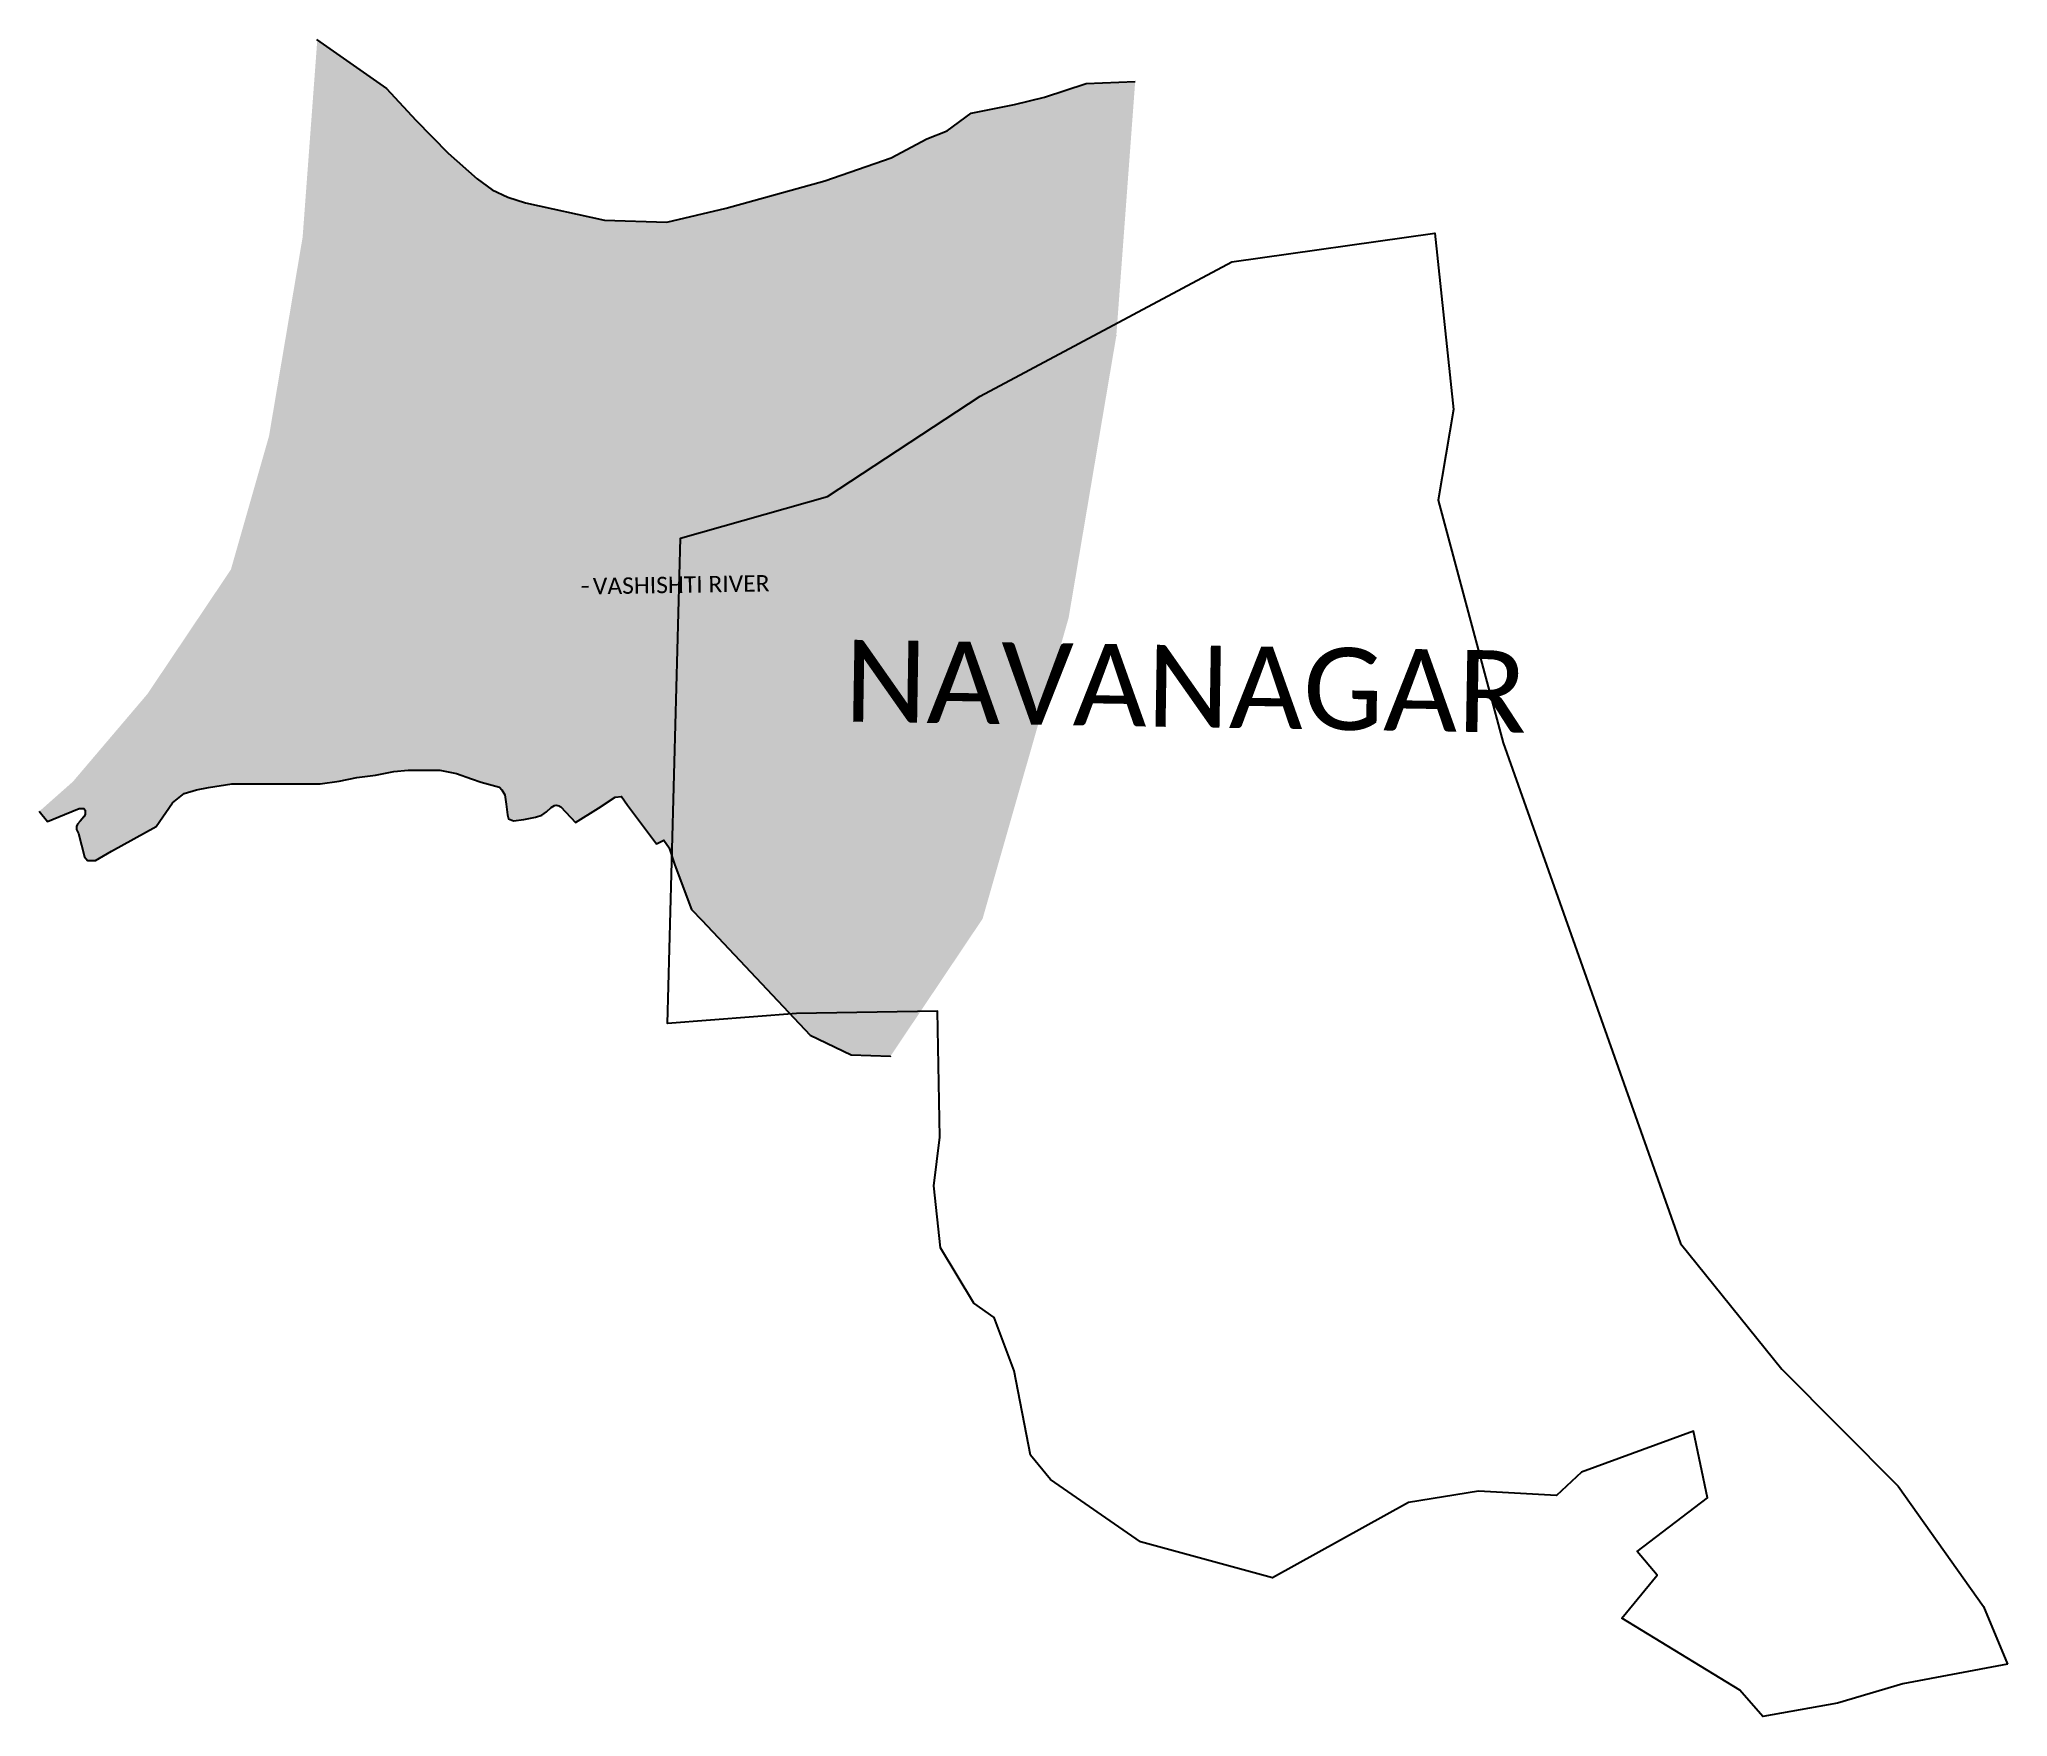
# Model space of a CAD drawing. Header units: metres. Extents: x 305149 to 307553, y 1943168 to 1945216.
import ezdxf

# ---------------------------------------------------------------- set-up
doc = ezdxf.new("R2010")
doc.units = ezdxf.units.M
doc.header["$MEASUREMENT"] = 0
for name, color, linetype in [('ARROW', 7, 'Continuous'), ('ddddd', 7, 'Continuous'), ('RIVER', 4, 'Continuous'), ('RIVER TEXT', 7, 'Continuous'), ('village', 3, 'Continuous'), ('VILLAGE NAME', 250, 'Continuous')]:
    doc.layers.add(name, color=color, linetype=linetype)
doc.styles.get("Standard").update_dxf_attribs({"font": 'simplex.shx'})
doc.dimstyles.get("Standard").update_dxf_attribs({"dimtxt": 0.18, "dimasz": 0.18, "dimexe": 0.18, "dimexo": 0.0625, "dimgap": 0.09, "dimtad": 0, "dimtih": 1, "dimtoh": 1, "dimdec": 4, "dimzin": 0, "dimdsep": 46, "dimtxsty": 'Standard', "dimcen": 0.09, "dimadec": 0, "dimazin": 0, "dimtfac": 1, "dimtdec": 4, "dimtofl": 0, "dimtmove": 0, "dimatfit": 3, "dimfxl": 1, "dimtolj": 1, "dimtzin": 0, "dimarcsym": 0})

msp = doc.modelspace()

# ---------------------------------------------------------------- hatches: boundary and pattern name
at = {"layer": 'RIVER'}
h = msp.add_hatch(dxfattribs=at)
h.set_pattern_fill('DASH', color=256, scale=35)
h.paths.add_polyline_path([(306464.5, 1944853.5), (306487.6, 1945164.2), (306427.9, 1945161.9), (306377, 1945144.9), (306340, 1945136.2), (306287.4, 1945125.7), (306257.8, 1945104.1), (306233.1, 1945094.1), (306189.5, 1945071.1), (306108.5, 1945042.8), (305988, 1945009.6), (305915.7, 1944992.5), (305839.6, 1944994.8), (305742.9, 1945016), (305721.4, 1945022.8), (305702.3, 1945031.9), (305683.7, 1945045.2), (305648.5, 1945076.7), (305608.9, 1945117.2), (305573.3, 1945155.6), (305488.6, 1945214.9), (305470.7, 1944974.2), (305429.6, 1944731.1), (305383.1, 1944568.4), (305281.1, 1944416.4), (305190.1, 1944309.4), (305149.3, 1944273.3), (305159.1, 1944260.7), (305180, 1944269.5), (305197.7, 1944276.5), (305203.4, 1944276.5), (305205, 1944274.4), (305205, 1944269.3), (305203.5, 1944266.3), (305199.1, 1944261.3), (305195.7, 1944257.7), (305194.7, 1944254.7), (305194.7, 1944251.1), (305196.9, 1944246.3), (305204.2, 1944217.8), (305208, 1944213.2), (305217.8, 1944213.2), (305237.3, 1944224.7), (305292, 1944254.6), (305311.6, 1944283.7), (305326.1, 1944294.8), (305341.2, 1944299.3), (305355.7, 1944302.2), (305384.4, 1944306.7), (305428.9, 1944306.7), (305464.6, 1944306.7), (305492.3, 1944306.7), (305515.4, 1944310.2), (305536.9, 1944314.3), (305559.8, 1944317.4), (305582.2, 1944321.9), (305599.6, 1944323.5), (305614.2, 1944323.5), (305638.4, 1944323.5), (305658.7, 1944319.4), (305676.8, 1944312.8), (305688.7, 1944308.8), (305711, 1944302.6), (305714.1, 1944299.6), (305717.8, 1944293.5), (305719.3, 1944281.9), (305720.8, 1944268.8), (305722, 1944264.2), (305728.4, 1944261.7), (305740.7, 1944263.4), (305755.3, 1944266.2), (305762.9, 1944268.5), (305768.4, 1944272.7), (305776.8, 1944280), (305781.2, 1944280.6), (305785.3, 1944279.3), (305803.9, 1944259.7), (305832.2, 1944277.1), (305852.3, 1944290.3), (305860.2, 1944291.3), (305867.6, 1944280.8), (305903, 1944233.6), (305911.8, 1944237.8), (305918.4, 1944228.8), (305925.2, 1944207.5), (305945.8, 1944153.2), (305958.3, 1944140.4), (306090.8, 1943999.9), (306140.6, 1943975.9), (306188.6, 1943974.1), (306301.2, 1944142), (306406.3, 1944509.5)])
h.paths.add_polyline_path([(305819.7, 1944524.3), (306047.8, 1944528.2), (306047, 1944576.7), (305818.9, 1944572.7)], flags=24)

# ---------------------------------------------------------------- linework, layer by layer
at = {"layer": 'RIVER', "color": 4}
for points in [[(305487.5, 1945215.6), (305573.3, 1945155.6), (305608.9, 1945117.2), (305648.5, 1945076.7), (305683.7, 1945045.2), (305702.3, 1945031.9), (305721.4, 1945022.8), (305742.9, 1945016), (305839.6, 1944994.8), (305915.7, 1944992.5), (305988, 1945009.6), (306108.5, 1945042.8), (306189.5, 1945071.1), (306233.1, 1945094.1), (306257.8, 1945104.1), (306287.4, 1945125.7), (306340, 1945136.2), (306377, 1945144.9), (306427.9, 1945161.9), (306487.6, 1945164.2)], [(305149.1, 1944273.5), (305159.1, 1944260.7), (305180, 1944269.5), (305197.7, 1944276.5), (305203.4, 1944276.5), (305205, 1944274.4), (305205, 1944269.3), (305203.5, 1944266.3), (305199.1, 1944261.3), (305195.7, 1944257.7), (305194.7, 1944254.7), (305194.7, 1944251.1), (305196.9, 1944246.3), (305204.2, 1944217.8), (305208, 1944213.2), (305217.8, 1944213.2), (305237.3, 1944224.7), (305292, 1944254.6), (305311.6, 1944283.7), (305326.1, 1944294.8), (305341.2, 1944299.3), (305355.7, 1944302.2), (305384.4, 1944306.7), (305428.9, 1944306.7), (305464.6, 1944306.7), (305492.3, 1944306.7), (305515.4, 1944310.2), (305536.9, 1944314.3), (305559.8, 1944317.4), (305582.2, 1944321.9), (305599.6, 1944323.5), (305614.2, 1944323.5), (305638.4, 1944323.5), (305658.7, 1944319.4), (305676.8, 1944312.8), (305688.7, 1944308.8), (305711, 1944302.6), (305714.1, 1944299.6), (305717.8, 1944293.5), (305719.3, 1944281.9), (305720.8, 1944268.8), (305722, 1944264.2), (305728.4, 1944261.7), (305740.7, 1944263.4), (305755.3, 1944266.2), (305762.9, 1944268.5), (305768.4, 1944272.7), (305774.3, 1944277.9), (305778.2, 1944280.2), (305780.3, 1944280.5), (305782.4, 1944280.2), (305783.7, 1944279.8), (305785, 1944279.2), (305786, 1944278.6), (305803.9, 1944259.7), (305832.2, 1944277.1), (305832.2, 1944277.1), (305832.2, 1944277.1), (305832.2, 1944277.1), (305852.3, 1944290.3), (305852.3, 1944290.3), (305860.2, 1944291.3), (305860.2, 1944291.3), (305860.2, 1944291.3), (305867.6, 1944280.8), (305903, 1944233.6), (305911.8, 1944237.8), (305918.4, 1944228.8), (305925.2, 1944207.5), (305945.8, 1944153.2), (305958.3, 1944140.4), (306090.8, 1943999.9), (306140.6, 1943975.9), (306188.8, 1943974.1), (306188.8, 1943974.1)]]:
    msp.add_lwpolyline(points, dxfattribs=at)
at = {"layer": 'RIVER'}
msp.add_lwpolyline([(306464.5, 1944853.5), (306464.5, 1944853.5)], close=True, dxfattribs=at)
at = {"layer": 'village', "color": 3}
msp.add_polyline3d([(307553.2, 1943232, 0), (307425.3, 1943207.9, 0), (307345.5, 1943184.2, 0), (307254.3, 1943167.9, 0), (307225.9, 1943200.4, 0), (307082, 1943288.1, 0), (307125.1, 1943340.5, 0), (307100.8, 1943369.4, 0), (307186.8, 1943435.1, 0), (307169.6, 1943516.4, 0), (307032.7, 1943466.5, 0), (307002.3, 1943437.7, 0), (306906.8, 1943443.1, 0), (306821.4, 1943429.4, 0), (306655.5, 1943337.2, 0), (306494.2, 1943381.4, 0), (306384, 1943457.3, 0), (306359.8, 1943487.2, 0), (306339.8, 1943590.1, 0), (306315.5, 1943655.3, 0), (306290.7, 1943672.8, 0), (306249.6, 1943740.1, 0), (306241.8, 1943815.9, 0), (306248.9, 1943875.5, 0), (306246.2, 1944029.2, 0), (306073.9, 1944026.3, 0), (305916.2, 1944014, 0), (305932.1, 1944606.6, 0), (306111.6, 1944657.7, 0), (306298.4, 1944780.2, 0), (306605.6, 1944943.9, 0), (306853.6, 1944979, 0), (306876.5, 1944763.8, 0), (306857.5, 1944653.2, 0), (306937, 1944356.8, 0), (307153.8, 1943745.4, 0), (307277.6, 1943592.1, 0), (307419.3, 1943449.4, 0), (307523.7, 1943302.5, 0), (307553.2, 1943232, 0)], close=True, dxfattribs=at)

# ---------------------------------------------------------------- texts
at = {"layer": 'ddddd', "insert": (306133.5, 1944482.8), "char_height": 100, "attachment_point": 1, "rotation": 359.0535}
msp.add_mtext_dynamic_manual_height_columns('{\\fCalibri|b0|i0|c0|p34;NAVANAGAR}', width=298.894, gutter_width=1398, heights=[0], dxfattribs=at)
at = {"layer": 'RIVER TEXT', "insert": (305770, 1944557.1), "char_height": 20, "attachment_point": 1, "rotation": 0.9867}
msp.add_mtext_dynamic_manual_height_columns('\\pxqc;{\\fCalibri|b0|i0|c0|p34;VASHISHTI RIVER }', width=325.832, gutter_width=1, heights=[0], dxfattribs=at)
at = {"layer": 'VILLAGE NAME', "insert": (306133.5, 1944482.8), "char_height": 100, "attachment_point": 1, "rotation": 359.0535}
msp.add_mtext_dynamic_manual_height_columns('{\\fCalibri|b0|i0|c0|p34;NAVANAGAR}', width=298.894, gutter_width=1398, heights=[0], dxfattribs=at)

# ---------------------------------------------------------------- leaders
at = {"layer": 'ARROW'}
msp.add_leader([(305811.9, 1944547.4), (305819.8, 1944547.6)], dimstyle='Standard', override={"dimasz": 3, "dimgap": 0.09, "dimtad": 0}, dxfattribs=at)

doc.saveas('drawing.dxf')
